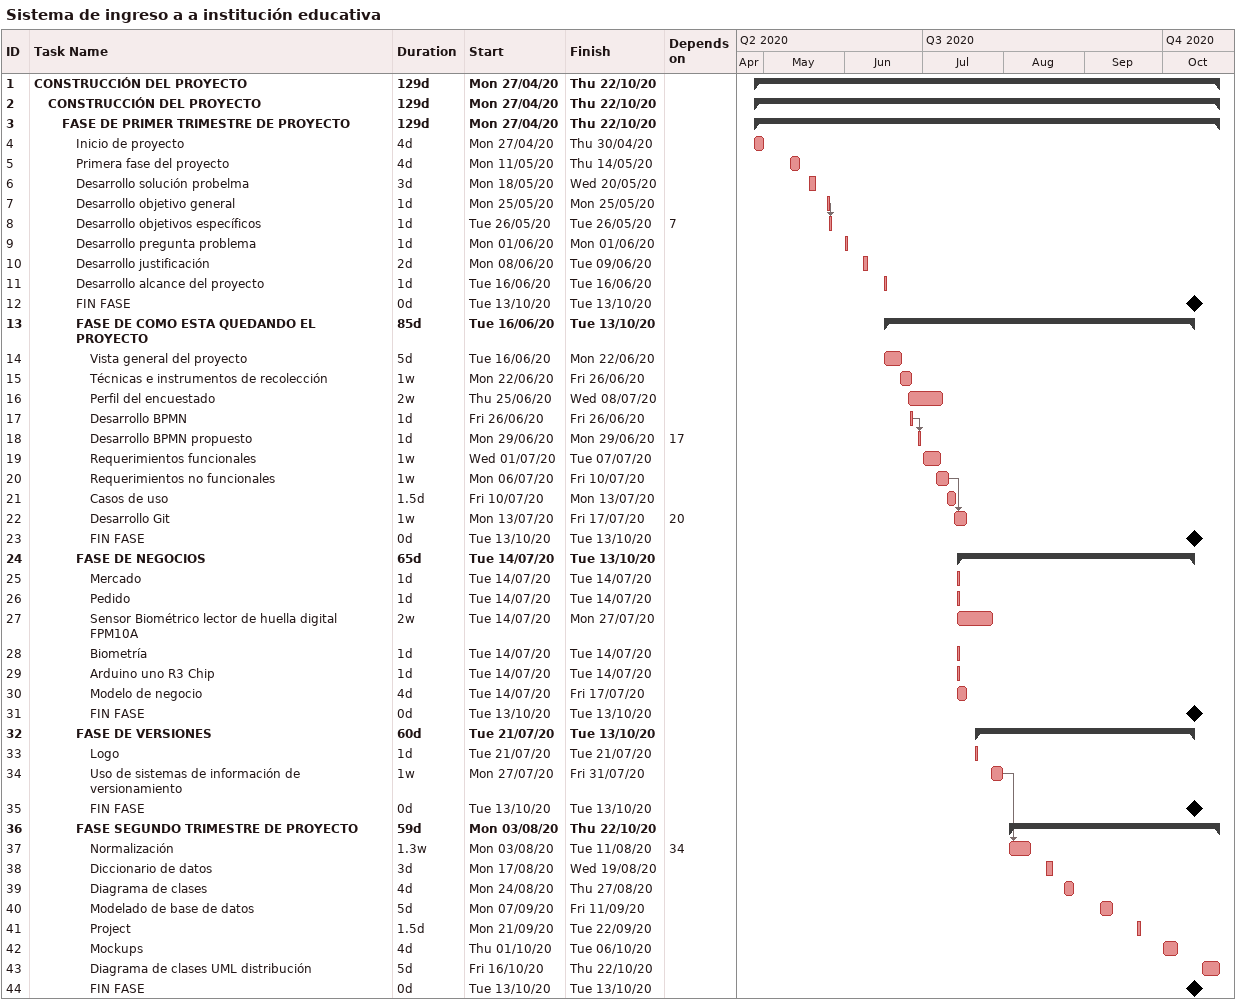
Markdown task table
Sistema de ingreso a a institución educativa

| ID | Level | Task | Duration | Start | Finish | Predecessors |
|---|---|---|---|---|---|---|
| 1 | 1 | **CONSTRUCCIÓN DEL PROYECTO** | 129d | 2020-04-27 | 2020-10-22 |  |
| 2 | 2 | **CONSTRUCCIÓN DEL PROYECTO** | 129d | 2020-04-27 | 2020-10-22 |  |
| 3 | 3 | **FASE DE PRIMER TRIMESTRE DE PROYECTO** | 129d | 2020-04-27 | 2020-10-22 |  |
| 4 | 4 | Inicio de proyecto | 4d | 2020-04-27 | 2020-04-30 |  |
| 5 | 4 | Primera fase del proyecto | 4d | 2020-05-11 | 2020-05-14 |  |
| 6 | 4 | Desarrollo solución probelma | 3d | 2020-05-18 | 2020-05-20 |  |
| 7 | 4 | Desarrollo objetivo general | 1d | 2020-05-25 | 2020-05-25 |  |
| 8 | 4 | Desarrollo objetivos específicos | 1d | 2020-05-26 | 2020-05-26 | 7 |
| 9 | 4 | Desarrollo pregunta problema | 1d | 2020-06-01 | 2020-06-01 |  |
| 10 | 4 | Desarrollo justificación | 2d | 2020-06-08 | 2020-06-09 |  |
| 11 | 4 | Desarrollo alcance del proyecto | 1d | 2020-06-16 | 2020-06-16 |  |
| 12 | 4 | FIN FASE | 0d | 2020-10-13 | 2020-10-13 |  |
| 13 | 4 | **FASE DE COMO ESTA QUEDANDO EL PROYECTO** | 85d | 2020-06-16 | 2020-10-13 |  |
| 14 | 5 | Vista general del proyecto | 5d | 2020-06-16 | 2020-06-22 |  |
| 15 | 5 | Técnicas e instrumentos de recolección | 1w | 2020-06-22 | 2020-06-26 |  |
| 16 | 5 | Perfil del encuestado | 2w | 2020-06-25 | 2020-07-08 |  |
| 17 | 5 | Desarrollo BPMN | 1d | 2020-06-26 | 2020-06-26 |  |
| 18 | 5 | Desarrollo BPMN propuesto | 1d | 2020-06-29 | 2020-06-29 | 17 |
| 19 | 5 | Requerimientos funcionales | 1w | 2020-07-01 | 2020-07-07 |  |
| 20 | 5 | Requerimientos no funcionales | 1w | 2020-07-06 | 2020-07-10 |  |
| 21 | 5 | Casos de uso | 1.5d | 2020-07-10 | 2020-07-13 |  |
| 22 | 5 | Desarrollo Git | 1w | 2020-07-13 | 2020-07-17 | 20 |
| 23 | 5 | FIN FASE | 0d | 2020-10-13 | 2020-10-13 |  |
| 24 | 4 | **FASE DE NEGOCIOS** | 65d | 2020-07-14 | 2020-10-13 |  |
| 25 | 5 | Mercado | 1d | 2020-07-14 | 2020-07-14 |  |
| 26 | 5 | Pedido | 1d | 2020-07-14 | 2020-07-14 |  |
| 27 | 5 | Sensor Biométrico lector de huella digital FPM10A | 2w | 2020-07-14 | 2020-07-27 |  |
| 28 | 5 | Biometría | 1d | 2020-07-14 | 2020-07-14 |  |
| 29 | 5 | Arduino uno R3 Chip | 1d | 2020-07-14 | 2020-07-14 |  |
| 30 | 5 | Modelo de negocio | 4d | 2020-07-14 | 2020-07-17 |  |
| 31 | 5 | FIN FASE | 0d | 2020-10-13 | 2020-10-13 |  |
| 32 | 4 | **FASE DE VERSIONES** | 60d | 2020-07-21 | 2020-10-13 |  |
| 33 | 5 | Logo | 1d | 2020-07-21 | 2020-07-21 |  |
| 34 | 5 | Uso de sistemas de información de versionamiento | 1w | 2020-07-27 | 2020-07-31 |  |
| 35 | 5 | FIN FASE | 0d | 2020-10-13 | 2020-10-13 |  |
| 36 | 4 | **FASE SEGUNDO TRIMESTRE DE PROYECTO** | 59d | 2020-08-03 | 2020-10-22 |  |
| 37 | 5 | Normalización | 1.3w | 2020-08-03 | 2020-08-11 | 34 |
| 38 | 5 | Diccionario de datos | 3d | 2020-08-17 | 2020-08-19 |  |
| 39 | 5 | Diagrama de clases | 4d | 2020-08-24 | 2020-08-27 |  |
| 40 | 5 | Modelado de base de datos | 5d | 2020-09-07 | 2020-09-11 |  |
| 41 | 5 | Project | 1.5d | 2020-09-21 | 2020-09-22 |  |
| 42 | 5 | Mockups | 4d | 2020-10-01 | 2020-10-06 |  |
| 43 | 5 | Diagrama de clases UML distribución | 5d | 2020-10-16 | 2020-10-22 |  |
| 44 | 5 | FIN FASE | 0d | 2020-10-13 | 2020-10-13 |  |
